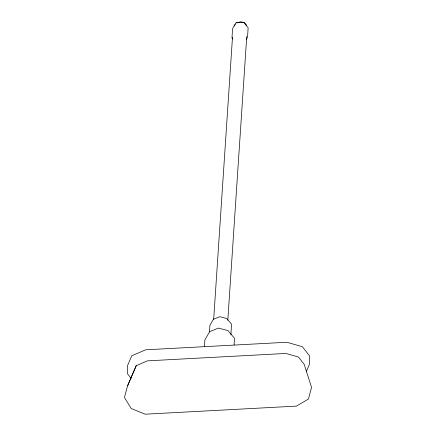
<?xml version="1.0" encoding="UTF-8"?>
<svg xmlns="http://www.w3.org/2000/svg" width="436" height="436" viewBox="0 0 436 436"><rect width="100%" height="100%" fill="white"/><g stroke="black" fill="none" stroke-linecap="round" stroke-linejoin="round"><path stroke-width="0.65" d="M204.489 346.555L204.887 339.857L209.683 331.611L218.507 328.085L227.99 330.63L234.497 338.276L234.105 344.974M209.525 331.943L209.918 325.272L213.417 319.25L219.858 316.678L226.78 318.536L231.532 324.117L230.906 334.788M213.651 319.675L232.486 37.273M227.81 320.275L246.743 36.515M127.574 385.811L124.44 397.425L131.198 408.51L145.193 414.2L296.469 406.112L308.426 399.033L311.56 387.419L304.175 364.305L298.453 357.04L285.902 353.449L147.423 360.855L136.217 365.711L127.574 385.811L136.217 365.711M306.404 371.401L309.576 364.016L309.609 355.918L302.333 346.685L286.861 342.26L145.57 349.814L131.754 355.803L127.525 365.651L127.492 373.75L131.132 378.366M246.22 39.523L247.539 37.185L248.149 27.806L243.664 22.378L235.876 22.792L232.573 28.634L231.968 38.019L232.78 39.006M234.121 26.046L235.304 24.476M236.514 22.939L240.563 21.8L244.487 22.514L246.749 25.37"/></g></svg>
